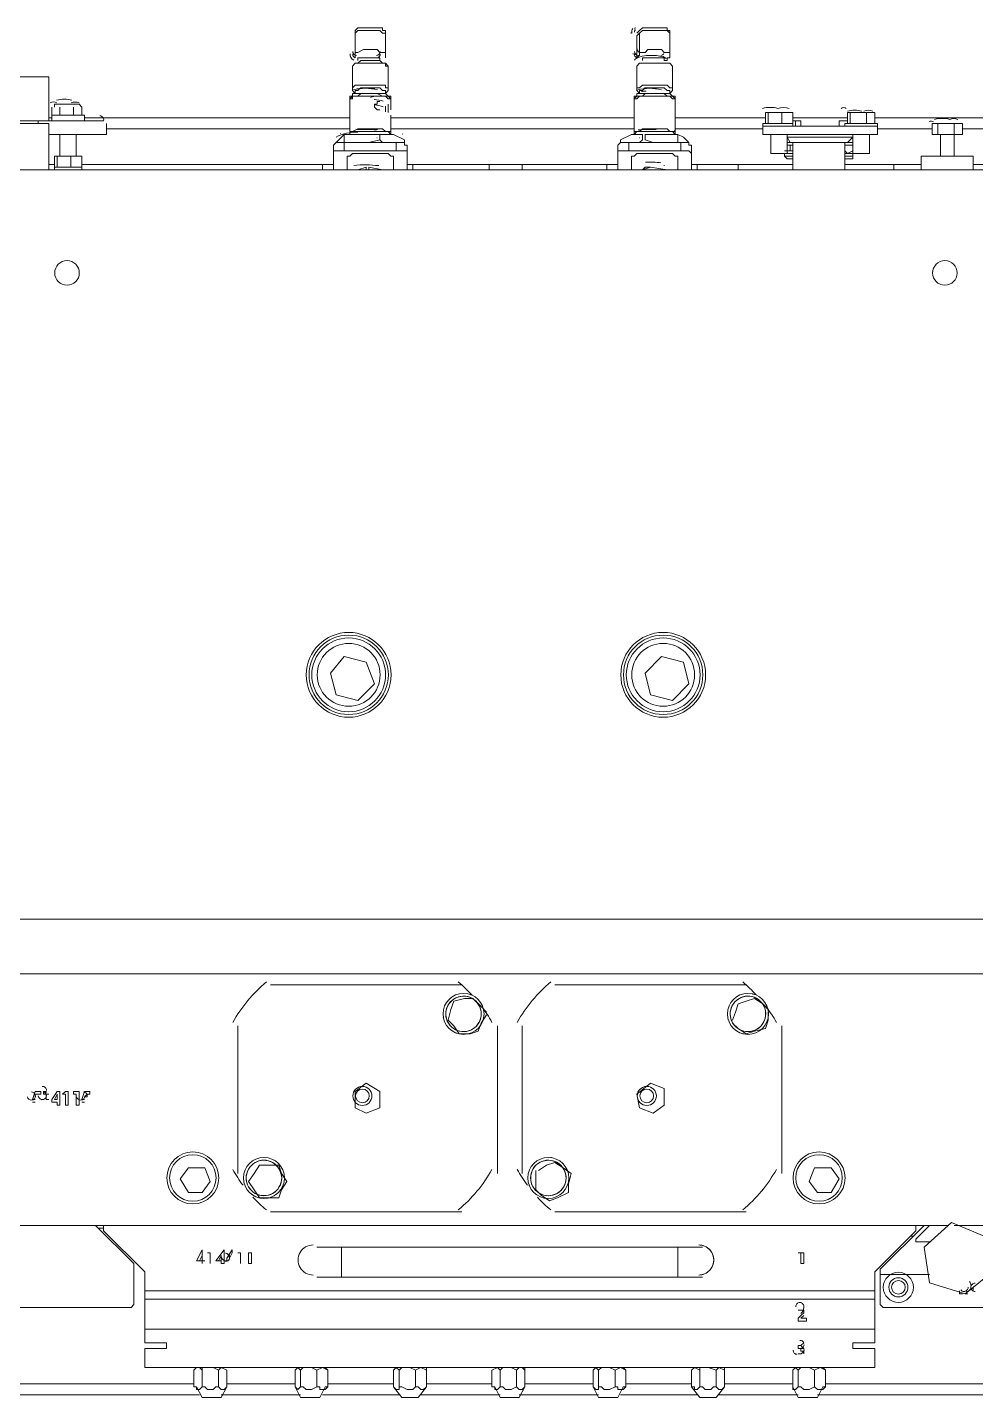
# Model space of a CAD drawing. Header units: millimetres. Extents: x 25096 to 30217, y 6541 to 10165.
# Drawn here: x 27660 to 27703.7, y 6997.9 to 7061 of the extents above; entities that cross this region are included whole.
import ezdxf

# ---------------------------------------------------------------- set-up
doc = ezdxf.new("R2010")
doc.units = ezdxf.units.MM
doc.layers.add('Equipment', color=123, linetype='Continuous')

# ---------------------------------------------------------------- blocks, each defined once
blk = doc.blocks.new('A$C970bf4b1')
at = {"layer": 'Equipment', "lineweight": 20}
for points in [[(-9815.59, 1650.13), (-9815.59, 1651.19), (-9815.59, 1659.66), (-9815.59, 1660.72), (-9816.65, 1660.72), (-9816.65, 1661.78), (-9817.71, 1661.78), (-9818.77, 1661.78), (-9819.83, 1661.78), (-9820.89, 1661.78), (-9823, 1661.78), (-9824.06, 1661.78), (-9825.12, 1661.78), (-9826.18, 1661.78), (-9827.24, 1660.72), (-9827.24, 1659.66), (-9827.24, 1651.19), (-9827.24, 1650.13, -0.32065), (-9828.19, 1651.54)], [(-9718.93, 1661.91, 0.137722), (-9718.93, 1660.85, 0.13735), (-9719.16, 1660.02)], [(-9718.22, 1657.54), (-9718.22, 1650.13, -0.397328), (-9719.16, 1651.71)], [(-9717.16, 1659.66), (-9718.22, 1658.6), (-9718.22, 1650.13), (-9717.16, 1651.19), (-9717.16, 1652.25, -0.366237), (-9718.1, 1653.65)], [(-9826.77, 1651.04, -0.378523), (-9828.19, 1652.6, 0.3792), (-9827.24, 1651.19), (-9827.24, 1652.25), (-9826.18, 1652.25), (-9824.06, 1653.31), (-9823, 1653.31), (-9821.95, 1653.31), (-9819.83, 1653.31), (-9818.77, 1653.31), (-9817.71, 1652.25), (-9816.65, 1652.25), (-9815.59, 1652.25), (-9815.59, 1651.19)], [(-9717.63, 1651.03, -0.400436), (-9719.16, 1652.59, 0.388606), (-9717.63, 1651.03)], [(-9706.89, 1649.92, 0.145617), (-9711.9, 1651.01, 0.143441), (-9718.57, 1649.85, 0.170159), (-9719.15, 1649.23)], [(-9708.94, 1651.04, 0.234223), (-9707.75, 1651.79, -0.205493), (-9708.94, 1651.04)], [(-9819.62, 1638.18, 0.028266), (-9822.55, 1638.33, 0.034938), (-9826.68, 1638.11)], [(-9659.28, 1630.56, 0.163953), (-9663.67, 1630.56, 0.128257), (-9669.57, 1630.56)], [(-9945.78, 1625.79), (-9924.62, 1625.79, 0.414215), (-9926.1, 1627.74)], [(-9593.96, 1626.3, 0.206747), (-9597.11, 1626.32, 0.123871), (-9603.05, 1626.32)], [(-9954.12, 1247.98, 0.368224), (-9952.55, 1246.68, 0.423116), (-9950.98, 1248.33)], [(-9951.08, 1246.86), (-9952.14, 1246.86), (-9951.08, 1250.04), (-9948.96, 1250.04), (-9948.96, 1248.98), (-9951.08, 1248.98), (-9951.08, 1247.92, 0.429259), (-9952.53, 1249.86)], [(-9947.88, 1249.8, -0.342602), (-9946.74, 1248.25, -0.426058), (-9948.96, 1246.86), (-9947.9, 1246.86, -0.426317), (-9949.92, 1248.31)], [(-9946.84, 1248.98), (-9947.9, 1248.98), (-9947.9, 1250.04), (-9946.84, 1250.04, -0.292491), (-9947.66, 1248.95)], [(-9935.07, 1247.98, 0.368224), (-9933.47, 1246.68, 0.423116), (-9931.92, 1248.33)], [(-9932.02, 1246.86), (-9933.08, 1246.86), (-9932.02, 1250.04), (-9929.91, 1250.04), (-9929.91, 1248.98), (-9930.97, 1248.98), (-9932.02, 1247.92), (-9930.97, 1247.92, 0.429259), (-9932.42, 1249.86)], [(-9879, 1185.84, 0.420831), (-9876.99, 1184.41), (-9876.99, 1185.47), (-9874.87, 1188.65), (-9874.87, 1187.59), (-9875.93, 1185.47, 0.412528), (-9877.5, 1187.4, -0.422837), (-9875.82, 1185.8, -0.423084), (-9877.45, 1184.23)], [(-9592.89, 1173.23, 0.257936), (-9591.63, 1172.59, 0.421704), (-9590.03, 1174.2)], [(-9590.61, 1172.59, 0.425094), (-9588.97, 1174.18, -0.425298), (-9587.32, 1175.76, 0.426621), (-9588.97, 1174.17, 0.428015), (-9587.29, 1172.59)], [(-9654.74, 1164.04, 0.185319), (-9653.55, 1166.41, 0.419758), (-9655.14, 1168.36, 0.432816), (-9656.71, 1166.65)], [(-9653.65, 1150.54), (-9654.71, 1150.54), (-9655.77, 1150.54), (-9655.77, 1151.6), (-9654.71, 1151.6), (-9653.65, 1152.66, 0.420287), (-9655.19, 1153.54)], [(-9654.68, 1151.36, -0.342602), (-9653.54, 1149.81, -0.426058), (-9655.77, 1148.43), (-9654.71, 1148.43)], [(-9653.65, 1148.43), (-9653.65, 1149.48), (-9654.71, 1149.48), (-9654.71, 1150.54, 0.292491), (-9653.54, 1151.95)]]:
    blk.add_lwpolyline(points, format="xyb", dxfattribs=at)
for points in [[(-9815.59, 1659.66), (-9816.65, 1659.66), (-9817.71, 1660.72), (-9818.77, 1660.72), (-9819.83, 1660.72), (-9821.95, 1660.72), (-9823, 1660.72), (-9824.06, 1660.72), (-9826.18, 1660.72), (-9827.24, 1659.66)], [(-9718.22, 1659.66), (-9717.16, 1660.72), (-9716.1, 1661.78), (-9715.04, 1661.78), (-9713.98, 1661.78), (-9712.92, 1661.78), (-9711.87, 1661.78), (-9710.81, 1661.78), (-9709.75, 1661.78), (-9707.63, 1661.78), (-9706.57, 1661.78), (-9706.57, 1660.72), (-9705.52, 1660.72), (-9705.52, 1659.66), (-9705.52, 1651.19), (-9705.52, 1650.13), (-9706.57, 1650.13), (-9706.57, 1649.07), (-9707.63, 1649.07), (-9707.63, 1650.13), (-9708.69, 1650.13), (-9709.75, 1650.13), (-9710.81, 1650.13), (-9711.87, 1650.13), (-9713.98, 1650.13), (-9715.04, 1650.13), (-9716.1, 1650.13), (-9716.1, 1649.07)], [(-9705.52, 1659.66), (-9706.57, 1660.72), (-9707.63, 1660.72), (-9708.69, 1660.72), (-9710.81, 1660.72), (-9711.87, 1660.72), (-9713.98, 1660.72), (-9715.04, 1660.72), (-9716.1, 1660.72), (-9717.16, 1659.66), (-9717.16, 1652.25), (-9716.1, 1652.25), (-9715.04, 1652.25), (-9713.98, 1653.31), (-9711.87, 1653.31), (-9710.81, 1653.31), (-9708.69, 1653.31), (-9707.63, 1652.25), (-9706.57, 1652.25), (-9705.52, 1652.25), (-9705.52, 1651.19)], [(-9827.24, 1651.19), (-9827.24, 1651.19)], [(-9817.71, 1649.07), (-9817.71, 1650.13), (-9818.77, 1650.13), (-9819.83, 1650.13), (-9821.95, 1650.13), (-9823, 1650.13), (-9824.06, 1650.13), (-9825.12, 1650.13), (-9826.18, 1650.13), (-9826.18, 1649.07)], [(-9815.59, 1651.19), (-9815.59, 1651.19)], [(-9715.04, 1650.13), (-9715.04, 1650.13)], [(-9814.54, 1638.49), (-9814.54, 1646.96), (-9815.59, 1648.02), (-9816.65, 1648.02), (-9817.71, 1649.07), (-9818.77, 1649.07), (-9819.83, 1649.07), (-9821.95, 1649.07), (-9823, 1649.07), (-9824.06, 1649.07), (-9825.12, 1649.07), (-9826.18, 1648.02), (-9827.24, 1648.02), (-9828.3, 1646.96), (-9828.3, 1638.49)], [(-9814.54, 1646.96), (-9815.59, 1646.96), (-9815.59, 1648.02), (-9816.65, 1648.02), (-9818.77, 1648.02), (-9819.83, 1648.02), (-9821.95, 1648.02), (-9823, 1648.02), (-9824.06, 1648.02), (-9826.18, 1648.02), (-9827.24, 1648.02), (-9828.3, 1646.96)], [(-9717.16, 1648.02), (-9718.22, 1646.96), (-9718.22, 1638.49)], [(-9704.46, 1646.96), (-9705.52, 1648.02), (-9706.57, 1648.02), (-9707.63, 1648.02), (-9708.69, 1648.02), (-9710.81, 1648.02), (-9711.87, 1648.02), (-9713.98, 1648.02), (-9715.04, 1648.02), (-9716.1, 1648.02), (-9717.16, 1648.02), (-9718.22, 1646.96)], [(-9716.1, 1649.07), (-9716.1, 1649.07)], [(-9716.1, 1649.07), (-9716.1, 1649.07)], [(-9704.46, 1638.49), (-9704.46, 1646.96), (-9705.52, 1648.02)], [(-9980.71, 1625.79), (-9993.42, 1625.79), (-9993.42, 1642.72), (-9945.78, 1642.72), (-9945.78, 1625.79), (-9958.49, 1625.79)], [(-9825.12, 1636.37), (-9826.18, 1636.37), (-9827.24, 1636.37), (-9828.3, 1636.37), (-9828.3, 1635.32), (-9829.35, 1635.32), (-9829.35, 1634.26), (-9829.35, 1633.2), (-9829.35, 1620.5), (-9830.41, 1620.5), (-9829.35, 1620.5), (-9829.35, 1621.56), (-9827.24, 1621.56), (-9826.18, 1621.56), (-9824.06, 1621.56), (-9823, 1621.56), (-9820.89, 1621.56), (-9818.77, 1621.56), (-9817.71, 1621.56), (-9815.59, 1621.56), (-9814.54, 1621.56), (-9813.48, 1620.5), (-9812.42, 1620.5), (-9813.48, 1620.5), (-9813.48, 1627.91)], [(-9813.48, 1630.02), (-9813.48, 1633.2), (-9813.48, 1634.26), (-9813.48, 1635.32), (-9814.54, 1635.32), (-9815.59, 1636.37), (-9816.65, 1636.37), (-9817.71, 1636.37), (-9818.77, 1636.37)], [(-9715.04, 1636.37), (-9713.98, 1636.37), (-9715.04, 1636.37), (-9716.1, 1636.37), (-9717.16, 1636.37), (-9718.22, 1636.37), (-9718.22, 1635.32), (-9719.28, 1635.32), (-9719.28, 1634.26), (-9719.28, 1633.2), (-9719.28, 1620.5), (-9720.33, 1620.5), (-9719.28, 1620.5), (-9718.22, 1621.56), (-9717.16, 1621.56), (-9715.04, 1621.56), (-9713.98, 1621.56), (-9711.87, 1621.56), (-9709.75, 1621.56), (-9708.69, 1621.56), (-9706.57, 1621.56), (-9705.52, 1621.56), (-9704.46, 1621.56), (-9703.4, 1620.5), (-9702.34, 1620.5), (-9702.34, 1617.32), (-9702.34, 1620.5), (-9708.69, 1620.5), (-9715.04, 1620.5), (-9715.04, 1618.38), (-9711.87, 1617.32)], [(-9711.87, 1636.37), (-9712.92, 1636.37)], [(-9712.92, 1636.37), (-9712.92, 1636.37)], [(-9698.11, 1617.32), (-9700.22, 1619.44), (-9702.34, 1620.5), (-9703.4, 1620.5), (-9703.4, 1633.2), (-9703.4, 1634.26), (-9703.4, 1635.32), (-9704.46, 1635.32), (-9705.52, 1636.37), (-9706.57, 1636.37), (-9707.63, 1636.37), (-9708.69, 1636.37)], [(-9944.73, 1627.91), (-9944.73, 1631.08)], [(-9933.08, 1627.91), (-9933.08, 1631.08), (-9934.14, 1632.14), (-9943.67, 1632.14), (-9943.67, 1631.08)], [(-9941.55, 1627.91), (-9941.55, 1631.08)], [(-9936.26, 1627.91), (-9936.26, 1631.08)], [(-9933.08, 1631.08), (-9933.08, 1631.08)], [(-9817.71, 1630.02), (-9818.77, 1630.02), (-9819.83, 1631.08), (-9819.83, 1632.14), (-9818.77, 1632.14), (-9818.77, 1633.2), (-9817.71, 1633.2)], [(-9817.71, 1633.2), (-9817.71, 1633.2)], [(-9814.54, 1632.14), (-9814.54, 1632.14)], [(-9813.48, 1631.08), (-9813.48, 1631.08)], [(-9668.47, 1628.96), (-9668.47, 1628.96)], [(-9658.94, 1628.96), (-9668.47, 1628.96), (-9667.41, 1628.96), (-9667.41, 1624.73)], [(-9668.47, 1624.73), (-9668.47, 1628.96)], [(-9662.12, 1624.73), (-9662.12, 1628.96)], [(-9657.88, 1624.73), (-9657.88, 1628.96), (-9658.94, 1628.96), (-9657.88, 1628.96)], [(-9636.72, 1628.96), (-9636.72, 1628.96)], [(-9626.13, 1624.73), (-9626.13, 1628.96), (-9636.72, 1628.96), (-9636.72, 1624.73)], [(-9635.66, 1624.73), (-9635.66, 1628.96)], [(-9629.31, 1624.73), (-9629.31, 1628.96)], [(-9626.13, 1628.96), (-9626.13, 1628.96)], [(-9626.13, 1628.96), (-9626.13, 1628.96)], [(-9945.78, 1606.74), (-9945.78, 1624.73), (-9958.49, 1624.73)], [(-9950.02, 1624.73), (-9950.02, 1625.79)], [(-9945.78, 1626.85), (-9944.73, 1626.85)], [(-9945.78, 1620.5), (-9939.43, 1620.5), (-9938.38, 1620.5), (-9923.56, 1620.5), (-9923.56, 1624.73)], [(-9932.02, 1625.79), (-9932.02, 1627.91), (-9944.73, 1627.91), (-9944.73, 1625.79)], [(-9932.02, 1626.85), (-9829.35, 1626.85)], [(-9813.48, 1626.85), (-9719.28, 1626.85)], [(-9703.4, 1626.85), (-9668.47, 1626.85)], [(-9657.88, 1623.67), (-9657.88, 1624.73), (-9669.53, 1624.73), (-9669.53, 1623.67)], [(-9657.88, 1626.85), (-9636.72, 1626.85)], [(-9656.83, 1623.67), (-9656.83, 1625.79), (-9657.88, 1625.79), (-9655.77, 1625.79), (-9656.83, 1625.79)], [(-9654.71, 1625.79), (-9655.77, 1625.79), (-9654.71, 1625.79), (-9654.71, 1623.67)], [(-9654.71, 1625.79), (-9654.71, 1625.79)], [(-9636.72, 1625.79), (-9637.77, 1625.79), (-9638.83, 1625.79), (-9639.89, 1625.79), (-9639.89, 1623.67)], [(-9639.89, 1625.79), (-9638.83, 1625.79)], [(-9625.07, 1623.67), (-9625.07, 1624.73), (-9637.77, 1624.73), (-9637.77, 1623.67)], [(-9626.13, 1626.85), (-9198.51, 1626.85)], [(-9595.44, 1612.03), (-9595.44, 1620.5), (-9592.26, 1620.5), (-9592.26, 1624.73), (-9593.32, 1624.73), (-9594.38, 1624.73), (-9602.85, 1624.73), (-9603.9, 1624.73), (-9603.9, 1620.5), (-9601.79, 1620.5)], [(-9601.79, 1624.73), (-9601.79, 1620.5), (-9595.44, 1620.5), (-9595.44, 1624.73)], [(-9592.26, 1622.61), (-9212.27, 1622.61), (-9212.27, 1625.79), (-9195.34, 1625.79)], [(-9592.26, 1624.73), (-9592.26, 1624.73)], [(-10343.76, 1622.61), (-10343.76, 1136.78), (-10332.12, 1136.78), (-10327.89, 1136.78), (-9889.69, 1136.78)], [(-9941.55, 1620.5), (-9941.55, 1612.03)], [(-9937.32, 1612.03), (-9939.43, 1612.03), (-9940.49, 1612.03), (-9935.2, 1612.03), (-9935.2, 1620.5)], [(-9923.56, 1622.61), (-9829.35, 1622.61)], [(-9831.47, 1617.32), (-9831.47, 1620.5), (-9833.59, 1618.38), (-9834.65, 1617.32)], [(-9831.47, 1614.15), (-9831.47, 1617.32), (-9831.47, 1620.5), (-9824.06, 1620.5), (-9817.71, 1620.5), (-9817.71, 1618.38), (-9821.95, 1617.32)], [(-9813.48, 1620.5), (-9813.48, 1621.56), (-9814.54, 1621.56), (-9815.59, 1621.56), (-9816.65, 1622.61), (-9818.77, 1622.61), (-9819.83, 1622.61), (-9821.95, 1622.61), (-9823, 1622.61), (-9825.12, 1622.61), (-9826.18, 1622.61), (-9828.3, 1621.56), (-9829.35, 1621.56), (-9829.35, 1620.5)], [(-9826.18, 1620.5), (-9826.18, 1620.5)], [(-9808.19, 1618.38), (-9808.19, 1617.32), (-9808.19, 1618.38), (-9812.42, 1620.5), (-9817.71, 1620.5), (-9817.71, 1618.38), (-9816.65, 1617.32)], [(-9816.65, 1620.5), (-9816.65, 1620.5)], [(-9813.48, 1622.61), (-9719.28, 1622.61)], [(-9724.57, 1618.38), (-9724.57, 1617.32), (-9724.57, 1618.38), (-9720.33, 1620.5), (-9716.1, 1620.5), (-9716.1, 1618.38), (-9717.16, 1617.32)], [(-9703.4, 1620.5), (-9703.4, 1621.56), (-9704.46, 1621.56), (-9705.52, 1621.56), (-9706.57, 1622.61), (-9707.63, 1622.61), (-9709.75, 1622.61), (-9711.87, 1622.61), (-9712.92, 1622.61), (-9715.04, 1622.61), (-9716.1, 1622.61), (-9717.16, 1621.56), (-9718.22, 1621.56), (-9719.28, 1621.56), (-9719.28, 1620.5)], [(-9716.1, 1620.5), (-9716.1, 1620.5)], [(-9706.57, 1620.5), (-9707.63, 1620.5), (-9708.69, 1620.5)], [(-9703.4, 1622.61), (-9669.53, 1622.61)], [(-9666.35, 1620.5), (-9666.35, 1613.09)], [(-9658.94, 1617.32), (-9660, 1619.44), (-9660, 1620.5), (-9660, 1613.09), (-9661.06, 1613.09), (-9661.06, 1612.03), (-9660, 1610.97), (-9657.88, 1610.97)], [(-9660, 1619.44), (-9634.6, 1619.44), (-9634.6, 1620.5), (-9634.6, 1613.09), (-9636.72, 1613.09), (-9637.77, 1613.09), (-9633.54, 1613.09)], [(-9660, 1619.44), (-9660, 1619.44)], [(-9645.18, 1136.78), (-9206.98, 1136.78), (-9202.75, 1136.78), (-9194.28, 1136.78), (-9194.28, 1622.61)], [(-9637.77, 1610.97), (-9634.6, 1610.97), (-9634.6, 1612.03), (-9634.6, 1613.09), (-9633.54, 1613.09), (-9629.31, 1613.09), (-9628.25, 1613.09), (-9628.25, 1620.5)], [(-9636.72, 1617.32), (-9634.6, 1619.44)], [(-9634.6, 1619.44), (-9634.6, 1619.44)], [(-9625.07, 1622.61), (-9603.9, 1622.61)], [(-9600.73, 1620.5), (-9600.73, 1612.03)], [(-9807.13, 1613.09), (-9807.13, 1616.26), (-9808.19, 1616.26), (-9808.19, 1617.32), (-9809.24, 1617.32), (-9810.3, 1617.32), (-9811.36, 1617.32), (-9831.47, 1617.32), (-9832.53, 1617.32), (-9833.59, 1617.32), (-9834.65, 1617.32), (-9835.71, 1616.26), (-9835.71, 1613.09), (-9835.71, 1614.15), (-9834.65, 1614.15), (-9833.59, 1614.15), (-9832.53, 1614.15), (-9831.47, 1614.15), (-9811.36, 1614.15), (-9810.3, 1614.15), (-9809.24, 1614.15), (-9808.19, 1614.15), (-9807.13, 1614.15), (-9807.13, 1613.09), (-9807.13, 1606.74), (-9812.42, 1606.74), (-9812.42, 1612.03)], [(-9830.41, 1612.03), (-9830.41, 1606.74), (-9835.71, 1606.74), (-9835.71, 1613.09)], [(-9830.41, 1610.97), (-9830.41, 1612.03), (-9829.35, 1612.03), (-9828.3, 1613.09), (-9826.18, 1613.09), (-9825.12, 1613.09), (-9823, 1613.09), (-9821.95, 1613.09), (-9819.83, 1613.09), (-9817.71, 1613.09), (-9816.65, 1613.09), (-9814.54, 1613.09), (-9813.48, 1612.03), (-9812.42, 1612.03), (-9812.42, 1610.97)], [(-9811.36, 1614.15), (-9811.36, 1617.32)], [(-9725.63, 1613.09), (-9725.63, 1616.26), (-9724.57, 1617.32), (-9723.51, 1617.32), (-9722.45, 1617.32), (-9721.39, 1617.32), (-9701.28, 1617.32), (-9700.22, 1617.32), (-9699.16, 1617.32), (-9698.11, 1617.32), (-9698.11, 1616.26), (-9697.05, 1616.26), (-9697.05, 1613.09)], [(-9720.33, 1612.03), (-9720.33, 1606.74), (-9725.63, 1606.74), (-9725.63, 1613.09), (-9725.63, 1614.15), (-9724.57, 1614.15), (-9723.51, 1614.15), (-9722.45, 1614.15), (-9721.39, 1614.15), (-9701.28, 1614.15), (-9700.22, 1614.15), (-9699.16, 1614.15), (-9698.11, 1614.15), (-9697.05, 1613.09), (-9697.05, 1606.74), (-9702.34, 1606.74), (-9702.34, 1612.03)], [(-9721.39, 1617.32), (-9721.39, 1614.15)], [(-9720.33, 1610.97), (-9720.33, 1612.03), (-9719.28, 1612.03), (-9718.22, 1613.09), (-9717.16, 1613.09), (-9715.04, 1613.09), (-9712.92, 1613.09), (-9711.87, 1613.09), (-9709.75, 1613.09), (-9707.63, 1613.09), (-9706.57, 1613.09), (-9704.46, 1613.09), (-9703.4, 1612.03), (-9702.34, 1612.03), (-9702.34, 1610.97)], [(-9701.28, 1614.15), (-9701.28, 1617.32)], [(-9658.94, 1614.15), (-9660, 1614.15), (-9661.06, 1614.15)], [(-9661.06, 1613.09), (-9661.06, 1613.09)], [(-9661.06, 1613.09), (-9657.88, 1613.09)], [(-9634.6, 1617.32), (-9636.72, 1617.32), (-9658.94, 1617.32), (-9660, 1617.32)], [(-9658.94, 1616.26), (-9660, 1616.26), (-9657.88, 1616.26), (-9658.94, 1616.26), (-9658.94, 1614.15), (-9657.88, 1614.15)], [(-9657.88, 1617.32), (-9657.88, 1606.74)], [(-9637.77, 1606.74), (-9637.77, 1617.32)], [(-9634.6, 1616.26), (-9636.72, 1616.26), (-9637.77, 1616.26), (-9634.6, 1616.26), (-9634.6, 1614.15), (-9636.72, 1613.09), (-9637.77, 1614.15)], [(-9628.25, 1613.09), (-9634.6, 1613.09), (-9637.77, 1613.09)], [(-9634.6, 1616.26), (-9634.6, 1616.26)], [(-9634.6, 1614.15), (-9634.6, 1614.15)], [(-9633.54, 1613.09), (-9633.54, 1613.09)], [(-9945.78, 1608.85), (-9943.67, 1608.85)], [(-9937.32, 1607.8), (-9939.43, 1607.8), (-9940.49, 1607.8), (-9942.61, 1607.8), (-9942.61, 1612.03), (-9943.67, 1612.03), (-9940.49, 1612.03), (-9942.61, 1612.03)], [(-9943.67, 1612.03), (-9943.67, 1607.8), (-9943.67, 1612.03)], [(-9933.08, 1606.74), (-9933.08, 1607.8), (-9935.2, 1607.8), (-9940.49, 1607.8), (-9943.67, 1607.8), (-9943.67, 1606.74)], [(-9943.67, 1607.8), (-9943.67, 1607.8)], [(-9942.61, 1607.8), (-9943.67, 1607.8), (-9933.08, 1607.8), (-9934.14, 1607.8)], [(-9935.2, 1612.03), (-9933.08, 1612.03), (-9934.14, 1612.03)], [(-9933.08, 1612.03), (-9933.08, 1612.03)], [(-9933.08, 1607.8), (-9933.08, 1612.03)], [(-9839.94, 1606.74), (-9839.94, 1608.85), (-9933.08, 1608.85)], [(-9933.08, 1607.8), (-9933.08, 1607.8)], [(-9933.08, 1607.8), (-9933.08, 1607.8)], [(-9835.71, 1608.85), (-9839.94, 1608.85)], [(-9823, 1606.74), (-9823, 1607.8), (-9826.18, 1606.74)], [(-9816.65, 1606.74), (-9821.95, 1607.8), (-9821.95, 1606.74)], [(-9805.01, 1608.85), (-9807.13, 1608.85)], [(-9805.01, 1606.74), (-9805.01, 1608.85), (-9775.37, 1608.85), (-9775.37, 1606.74)], [(-9762.67, 1608.85), (-9775.37, 1608.85)], [(-9762.67, 1606.74), (-9762.67, 1608.85), (-9729.86, 1608.85), (-9729.86, 1606.74)], [(-9725.63, 1608.85), (-9729.86, 1608.85)], [(-9712.92, 1607.8), (-9715.04, 1607.8), (-9716.1, 1606.74), (-9712.92, 1607.8), (-9706.57, 1606.74), (-9707.63, 1606.74)], [(-9694.93, 1608.85), (-9697.05, 1608.85)], [(-9694.93, 1606.74), (-9694.93, 1608.85), (-9679.05, 1608.85), (-9679.05, 1606.74)], [(-9657.88, 1608.85), (-9679.05, 1608.85)], [(-9657.88, 1612.03), (-9661.06, 1612.03)], [(-9634.6, 1612.03), (-9637.77, 1612.03)], [(-9618.72, 1608.85), (-9637.77, 1608.85)], [(-9618.72, 1606.74), (-9618.72, 1608.85), (-9608.14, 1608.85)], [(-9588.03, 1606.74), (-9588.03, 1612.03), (-9608.14, 1612.03), (-9608.14, 1606.74)], [(-9588.03, 1608.85), (-9322.35, 1608.85), (-9322.35, 1606.74), (-9324.47, 1606.74)], [(-9835.71, 1606.74), (-9835.71, 1606.74)], [(-9826.18, 1606.74), (-9826.18, 1606.74)], [(-9807.13, 1606.74), (-9807.13, 1606.74)], [(-9725.63, 1606.74), (-9725.63, 1606.74)], [(-9716.1, 1606.74), (-9716.1, 1606.74)], [(-9697.05, 1606.74), (-9697.05, 1606.74)], [(-10027.29, 1295.55), (-9507.58, 1295.55)], [(-9860.05, 1291.32), (-9785.96, 1291.32)], [(-9749.97, 1291.32), (-9675.88, 1291.32)], [(-9776.43, 1280.73), (-9778.55, 1282.85), (-9781.72, 1286.02), (-9784.9, 1286.02), (-9789.13, 1284.97), (-9790.19, 1281.79), (-9791.25, 1277.56), (-9789.13, 1275.44), (-9787.02, 1272.26), (-9782.78, 1272.26), (-9779.61, 1273.32), (-9778.55, 1276.5), (-9776.43, 1279.67)], [(-9667.41, 1281.79), (-9669.53, 1283.91), (-9672.7, 1286.02), (-9675.88, 1284.97), (-9679.05, 1283.91), (-9680.11, 1280.73), (-9681.17, 1277.56)], [(-9681.17, 1276.5), (-9679.05, 1274.38), (-9675.88, 1272.26), (-9672.7, 1273.32), (-9668.47, 1274.38), (-9667.41, 1277.56), (-9667.41, 1280.73)], [(-9872.75, 1218.28), (-9872.75, 1275.44)], [(-9772.2, 1275.44), (-9772.2, 1218.28)], [(-9762.67, 1218.28), (-9762.67, 1275.44)], [(-9662.12, 1275.44), (-9662.12, 1218.28)], [(-9951.08, 1247.92), (-9951.08, 1247.92)], [(-9951.08, 1246.86), (-9951.08, 1246.86)], [(-9945.78, 1246.86), (-9946.84, 1246.86), (-9946.84, 1247.92), (-9946.84, 1248.98), (-9945.78, 1248.98)], [(-9946.84, 1248.98), (-9946.84, 1248.98)], [(-9946.84, 1246.86), (-9946.84, 1246.86)], [(-9946.84, 1246.86), (-9946.84, 1246.86)], [(-9932.02, 1246.86), (-9932.02, 1246.86)], [(-9930.97, 1246.86), (-9930.97, 1246.86)], [(-9930.97, 1246.86), (-9930.97, 1246.86)], [(-9823, 1246.86), (-9823, 1246.86)], [(-9712.92, 1246.86), (-9712.92, 1246.86)], [(-9712.92, 1246.86), (-9712.92, 1246.86)], [(-9952.14, 1245.8), (-9951.08, 1245.8)], [(-9933.08, 1245.8), (-9932.02, 1245.8)], [(-9757.38, 1219.34), (-9757.38, 1216.17), (-9757.38, 1211.93), (-9755.26, 1209.82), (-9752.09, 1207.7), (-9748.91, 1208.76), (-9744.68, 1210.87), (-9744.68, 1214.05), (-9743.62, 1218.28), (-9746.8, 1220.4), (-9749.97, 1222.52), (-9753.15, 1221.46), (-9756.32, 1219.34)], [(-10102.44, 1168.54), (-10029.4, 1168.54), (-10029.4, 1169.59), (-10027.29, 1169.59), (-10027.29, 1198.17), (-10024.11, 1198.17), (-10024.11, 1201.35), (-10016.7, 1201.35), (-10016.7, 1198.17), (-9597.55, 1198.17), (-9604.96, 1198.17), (-9610.25, 1192.88), (-9610.25, 1191.82), (-9604.96, 1191.82)], [(-9785.96, 1203.46), (-9860.05, 1203.46)], [(-9675.88, 1203.46), (-9749.97, 1203.46)], [(-9507.58, 1198.17), (-9510.76, 1198.17), (-9510.76, 1201.35), (-9518.17, 1201.35), (-9518.17, 1198.17), (-9594.38, 1198.17)], [(-9924.62, 1197.11), (-9926.73, 1197.11)], [(-9924.62, 1198.17), (-9924.62, 1196.06), (-9908.74, 1180.18), (-9908.74, 1172.77)], [(-9626.13, 1172.77), (-9626.13, 1180.18), (-9610.25, 1196.06), (-9610.25, 1198.17)], [(-9604.96, 1179.12), (-9624.01, 1179.12), (-9624.01, 1167.48), (-9622.96, 1166.42), (-9561.57, 1166.42), (-9560.51, 1167.48), (-9560.51, 1198.17), (-9595.44, 1198.17)], [(-9607.08, 1198.17), (-9624.01, 1181.24), (-9624.01, 1179.12)], [(-9612.37, 1193.94), (-9611.31, 1193.94)], [(-9692.81, 1189.7), (-9702.34, 1189.7), (-9832.53, 1189.7), (-9842.06, 1189.7)], [(-9832.53, 1189.7), (-9832.53, 1178.06)], [(-9702.34, 1189.7), (-9702.34, 1178.06)], [(-9886.51, 1183.35), (-9886.51, 1184.41), (-9886.51, 1183.35)], [(-9886.51, 1183.35), (-9886.51, 1183.35)], [(-9883.34, 1183.35), (-9883.34, 1187.59), (-9883.34, 1183.35)], [(-9878.04, 1184.41), (-9878.04, 1184.41)], [(-9878.04, 1184.41), (-9878.04, 1184.41)], [(-9875.93, 1185.47), (-9875.93, 1185.47)], [(-9875.93, 1184.41), (-9875.93, 1184.41)], [(-9875.93, 1184.41), (-9875.93, 1184.41)], [(-9655.77, 1187.59), (-9654.71, 1187.59), (-9655.77, 1187.59)], [(-9842.06, 1178.06), (-9832.53, 1178.06), (-9702.34, 1178.06), (-9692.81, 1178.06)], [(-9626.13, 1169.59), (-9626.13, 1172.77), (-9908.74, 1172.77), (-9908.74, 1169.59)], [(-9588.03, 1172.77), (-9588.03, 1173.83)], [(-9626.13, 1157.95), (-9626.13, 1169.59), (-9908.74, 1169.59), (-9908.74, 1157.95)], [(-9590.14, 1171.71), (-9591.2, 1171.71)], [(-9653.65, 1163.24), (-9654.71, 1162.19), (-9652.59, 1162.19), (-9652.59, 1161.13), (-9655.77, 1161.13), (-9655.77, 1162.19), (-9654.71, 1163.24), (-9653.65, 1164.3), (-9653.65, 1165.36), (-9654.71, 1165.36), (-9655.77, 1165.36)], [(-9653.65, 1150.54), (-9653.65, 1150.54)], [(-9653.65, 1150.54), (-9653.65, 1150.54)], [(-9653.65, 1148.43), (-9653.65, 1148.43)], [(-9653.65, 1148.43), (-9653.65, 1148.43)], [(-9888.63, 1135.72), (-9886.51, 1131.49), (-9879.1, 1131.49), (-9876.99, 1135.72), (-9878.04, 1134.67), (-9879.1, 1134.67), (-9880.16, 1135.72), (-9881.22, 1135.72), (-9882.28, 1134.67), (-9883.34, 1134.67), (-9884.39, 1134.67), (-9885.45, 1135.72), (-9886.51, 1135.72), (-9887.57, 1134.67), (-9888.63, 1134.67), (-9888.63, 1135.72), (-9889.69, 1135.72), (-9889.69, 1142.07), (-9888.63, 1143.13), (-9887.57, 1143.13), (-9886.51, 1142.07), (-9886.51, 1143.13), (-9883.34, 1143.13), (-9882.28, 1143.13), (-9880.16, 1142.07), (-9879.1, 1143.13)], [(-9889.69, 1135.72), (-9888.63, 1135.72), (-9888.63, 1134.67), (-9887.57, 1134.67), (-9886.51, 1135.72), (-9885.45, 1135.72), (-9884.39, 1134.67), (-9883.34, 1134.67), (-9882.28, 1134.67), (-9881.22, 1135.72), (-9880.16, 1135.72), (-9879.1, 1134.67), (-9878.04, 1134.67), (-9876.99, 1135.72), (-9876.99, 1142.07), (-9879.1, 1143.13), (-9880.16, 1142.07), (-9880.16, 1135.72)], [(-9887.57, 1143.13), (-9888.63, 1143.13), (-9889.69, 1142.07)], [(-9888.63, 1143.13), (-9888.63, 1143.13)], [(-9880.16, 1142.07), (-9882.28, 1143.13), (-9883.34, 1143.13), (-9886.51, 1143.13), (-9886.51, 1142.07), (-9886.51, 1135.72)], [(-9876.99, 1143.13), (-9878.04, 1143.13)], [(-9850.52, 1143.13), (-9850.52, 1143.13)], [(-9848.41, 1142.07), (-9849.47, 1143.13), (-9850.52, 1142.07), (-9850.52, 1135.72)], [(-9842.06, 1142.07), (-9844.17, 1143.13), (-9845.23, 1143.13), (-9847.35, 1143.13), (-9848.41, 1142.07), (-9848.41, 1135.72)], [(-9837.82, 1135.72), (-9837.82, 1142.07), (-9839.94, 1143.13), (-9842.06, 1142.07), (-9842.06, 1135.72)], [(-9838.88, 1143.13), (-9838.88, 1143.13)], [(-9838.88, 1143.13), (-9837.82, 1142.07)], [(-9811.36, 1143.13), (-9812.42, 1143.13)], [(-9810.3, 1142.07), (-9811.36, 1143.13), (-9812.42, 1142.07), (-9812.42, 1135.72)], [(-9803.95, 1142.07), (-9806.07, 1143.13), (-9807.13, 1143.13), (-9809.24, 1143.13), (-9810.3, 1142.07), (-9810.3, 1135.72)], [(-9799.72, 1135.72), (-9799.72, 1142.07), (-9801.83, 1143.13), (-9803.95, 1142.07), (-9803.95, 1135.72)], [(-9799.72, 1142.07), (-9799.72, 1143.13), (-9800.78, 1143.13)], [(-9773.26, 1135.72), (-9771.14, 1131.49), (-9763.73, 1131.49), (-9761.61, 1135.72), (-9762.67, 1134.67), (-9763.73, 1134.67), (-9764.79, 1135.72), (-9766.91, 1134.67), (-9767.96, 1134.67), (-9769.02, 1134.67), (-9770.08, 1135.72), (-9771.14, 1135.72), (-9772.2, 1134.67), (-9773.26, 1134.67), (-9773.26, 1135.72), (-9774.31, 1135.72), (-9774.31, 1142.07), (-9772.2, 1143.13), (-9771.14, 1142.07)], [(-9773.26, 1143.13), (-9773.26, 1143.13)], [(-9764.79, 1142.07), (-9766.91, 1143.13), (-9767.96, 1143.13), (-9770.08, 1143.13), (-9771.14, 1142.07), (-9771.14, 1135.72)], [(-9761.61, 1135.72), (-9761.61, 1142.07), (-9762.67, 1143.13), (-9763.73, 1143.13), (-9764.79, 1142.07), (-9764.79, 1135.72)], [(-9761.61, 1143.13), (-9761.61, 1143.13)], [(-9761.61, 1143.13), (-9761.61, 1142.07)], [(-9734.09, 1143.13), (-9735.15, 1143.13)], [(-9733.04, 1142.07), (-9734.09, 1143.13), (-9735.15, 1142.07), (-9735.15, 1135.72)], [(-9726.68, 1142.07), (-9728.8, 1143.13), (-9729.86, 1143.13), (-9731.98, 1143.13), (-9733.04, 1142.07), (-9733.04, 1135.72)], [(-9722.45, 1135.72), (-9722.45, 1142.07), (-9724.57, 1143.13), (-9726.68, 1142.07), (-9726.68, 1135.72)], [(-9723.51, 1143.13), (-9723.51, 1143.13)], [(-9723.51, 1143.13), (-9722.45, 1142.07)], [(-9695.99, 1143.13), (-9697.05, 1143.13)], [(-9693.87, 1142.07), (-9695.99, 1143.13), (-9697.05, 1142.07), (-9697.05, 1135.72)], [(-9687.52, 1142.07), (-9690.7, 1143.13), (-9693.87, 1143.13), (-9693.87, 1142.07), (-9693.87, 1135.72)], [(-9684.35, 1135.72), (-9684.35, 1142.07), (-9686.46, 1143.13), (-9687.52, 1142.07), (-9687.52, 1135.72)], [(-9684.35, 1142.07), (-9684.35, 1143.13), (-9685.4, 1143.13)], [(-9657.88, 1143.13), (-9657.88, 1143.13)], [(-9655.77, 1142.07), (-9656.83, 1143.13), (-9657.88, 1142.07), (-9657.88, 1135.72)], [(-9649.42, 1142.07), (-9651.53, 1143.13), (-9652.59, 1143.13), (-9654.71, 1143.13), (-9655.77, 1142.07), (-9655.77, 1135.72)], [(-9645.18, 1135.72), (-9645.18, 1142.07), (-9647.3, 1143.13), (-9649.42, 1142.07), (-9649.42, 1135.72)], [(-9646.24, 1143.13), (-9646.24, 1143.13)], [(-9646.24, 1143.13), (-9645.18, 1142.07)], [(-9887.57, 1132.55), (-10327.89, 1132.55), (-10327.89, 1136.78)], [(-9876.99, 1136.78), (-9850.52, 1136.78)], [(-9837.82, 1136.78), (-9812.42, 1136.78)], [(-9799.72, 1136.78), (-9774.31, 1136.78)], [(-9761.61, 1136.78), (-9735.15, 1136.78)], [(-9722.45, 1136.78), (-9697.05, 1136.78)], [(-9684.35, 1136.78), (-9657.88, 1136.78)], [(-9206.98, 1136.78), (-9206.98, 1132.55), (-9648.36, 1132.55)], [(-9848.41, 1132.55), (-9879.1, 1132.55)], [(-9810.3, 1132.55), (-9839.94, 1132.55)], [(-9771.14, 1132.55), (-9801.83, 1132.55)], [(-9733.04, 1132.55), (-9763.73, 1132.55)], [(-9694.93, 1132.55), (-9724.57, 1132.55)], [(-9655.77, 1132.55), (-9686.46, 1132.55)]]:
    blk.add_lwpolyline(points, dxfattribs=at)
for points in [[(-9819.02, 1651.04, 0.3792), (-9817.6, 1652.6, -0.378523)], [(-9818.51, 1650.13, 0.304897), (-9817.6, 1651.65, -0.322425)], [(-9816.37, 1633.33, 0.054294), (-9819.86, 1634.03, -0.054294)], [(-9779.98, 1284.37, 0.267957), (-9786.41, 1286.82, 0.267931), (-9791.75, 1282.48, 0.267959), (-9790.66, 1275.69, 0.267957), (-9784.23, 1273.24, 0.267931), (-9778.89, 1277.58, 0.267959)], [(-9783.03, 1286.52, 0.254464), (-9789.79, 1285.25, 0.254439), (-9792.08, 1278.77, 0.254464), (-9787.61, 1273.54, 0.254464), (-9781.11, 1274.58, 0.254439), (-9778.5, 1280.95, 0.254464)], [(-9673.29, 1273.43, 0.267933), (-9668.55, 1278.41, 0.267959), (-9670.49, 1285.01, 0.267959), (-9677.18, 1286.63, 0.267933), (-9681.92, 1281.64, 0.267959), (-9679.98, 1275.04, 0.267959)], [(-9673.79, 1286.75, 0.254438), (-9680.34, 1284.64, 0.254464), (-9681.88, 1278.25, 0.254464), (-9677.02, 1273.38, 0.254438), (-9670.37, 1275.16, 0.254464), (-9668.59, 1281.81, 0.254464)], [(-9862.59, 1223.4, 0.267958), (-9868.55, 1219.96, 0.267931), (-9868.55, 1213.08, 0.267958), (-9862.59, 1209.64, 0.267958), (-9856.63, 1213.08, 0.267931), (-9856.63, 1219.96, 0.267958)], [(-9859.3, 1222.56, 0.254466), (-9866.18, 1222.39, 0.254465), (-9869.47, 1216.34, 0.254465), (-9866.18, 1210.65, 0.254466), (-9859.3, 1210.47, 0.254465), (-9855.71, 1216.34, 0.254465)], [(-9749.95, 1210.13, 0.267958), (-9745.7, 1215.53, 0.267931), (-9748.25, 1221.92, 0.267958), (-9755.06, 1222.9, 0.267958), (-9759.32, 1217.5, 0.267931), (-9756.76, 1211.11, 0.267958)], [(-9758.83, 1213.8, 0.254439), (-9753.32, 1209.68, 0.254464), (-9746.99, 1212.4, 0.254465), (-9746.06, 1218.91, 0.254439), (-9751.35, 1223.3, 0.254464), (-9757.8, 1220.91, 0.254465)], [(-9694.29, 1178.94, 0.414214), (-9688.47, 1184.76, 0.414214), (-9694.29, 1190.58, -1.000001)]]:
    blk.add_lwpolyline(points, format="xyb", close=True, dxfattribs=at)
for points in [[(-9815.59, 1637.43), (-9815.59, 1636.37), (-9814.54, 1637.43), (-9814.54, 1638.49), (-9815.59, 1638.49), (-9815.59, 1639.55), (-9816.65, 1639.55), (-9818.77, 1639.55), (-9819.83, 1639.55), (-9821.95, 1639.55), (-9823, 1639.55), (-9824.06, 1639.55), (-9826.18, 1639.55), (-9827.24, 1639.55), (-9828.3, 1638.49), (-9828.3, 1637.43), (-9827.24, 1636.37), (-9827.24, 1637.43), (-9826.18, 1637.43), (-9825.12, 1638.49), (-9824.06, 1638.49), (-9823, 1638.49), (-9821.95, 1638.49), (-9819.83, 1638.49), (-9818.77, 1638.49), (-9817.71, 1638.49), (-9816.65, 1637.43)], [(-9705.52, 1637.43), (-9705.52, 1636.37), (-9704.46, 1637.43), (-9704.46, 1638.49), (-9705.52, 1638.49), (-9706.57, 1639.55), (-9707.63, 1639.55), (-9708.69, 1639.55), (-9710.81, 1639.55), (-9711.87, 1639.55), (-9713.98, 1639.55), (-9715.04, 1639.55), (-9716.1, 1639.55), (-9717.16, 1638.49), (-9718.22, 1638.49), (-9718.22, 1637.43), (-9717.16, 1636.37), (-9717.16, 1637.43), (-9716.1, 1637.43), (-9715.04, 1638.49), (-9713.98, 1638.49), (-9711.87, 1638.49), (-9710.81, 1638.49), (-9708.69, 1638.49), (-9707.63, 1638.49), (-9706.57, 1637.43)], [(-9829.35, 1634.26), (-9828.3, 1635.32), (-9826.18, 1635.32), (-9825.12, 1636.37), (-9823, 1636.37), (-9821.95, 1636.37), (-9819.83, 1636.37), (-9818.77, 1636.37), (-9816.65, 1635.32), (-9815.59, 1635.32), (-9814.54, 1635.32), (-9813.48, 1634.26), (-9814.54, 1634.26), (-9815.59, 1635.32), (-9816.65, 1635.32), (-9818.77, 1635.32), (-9819.83, 1635.32), (-9821.95, 1635.32), (-9823, 1635.32), (-9825.12, 1635.32), (-9826.18, 1635.32), (-9828.3, 1635.32), (-9828.3, 1634.26)], [(-9829.35, 1633.2), (-9829.35, 1634.26), (-9828.3, 1634.26), (-9828.3, 1635.32), (-9826.18, 1635.32), (-9825.12, 1635.32), (-9823, 1635.32), (-9821.95, 1635.32), (-9819.83, 1635.32), (-9818.77, 1635.32), (-9816.65, 1635.32), (-9815.59, 1635.32), (-9814.54, 1634.26), (-9813.48, 1634.26), (-9813.48, 1633.2), (-9813.48, 1634.26), (-9814.54, 1634.26), (-9815.59, 1635.32), (-9816.65, 1635.32), (-9818.77, 1635.32), (-9819.83, 1635.32), (-9821.95, 1635.32), (-9823, 1635.32), (-9825.12, 1635.32), (-9826.18, 1635.32), (-9828.3, 1635.32), (-9828.3, 1634.26), (-9829.35, 1634.26)], [(-9719.28, 1634.26), (-9718.22, 1635.32), (-9717.16, 1635.32), (-9716.1, 1635.32), (-9715.04, 1636.37), (-9712.92, 1636.37), (-9711.87, 1636.37), (-9709.75, 1636.37), (-9707.63, 1636.37), (-9706.57, 1635.32), (-9705.52, 1635.32), (-9704.46, 1635.32), (-9703.4, 1634.26), (-9704.46, 1634.26), (-9705.52, 1635.32), (-9706.57, 1635.32), (-9707.63, 1635.32), (-9709.75, 1635.32), (-9711.87, 1635.32), (-9712.92, 1635.32), (-9715.04, 1635.32), (-9716.1, 1635.32), (-9717.16, 1635.32), (-9718.22, 1634.26)], [(-9719.28, 1633.2), (-9719.28, 1634.26), (-9718.22, 1634.26), (-9717.16, 1635.32), (-9716.1, 1635.32), (-9715.04, 1635.32), (-9712.92, 1635.32), (-9711.87, 1635.32), (-9709.75, 1635.32), (-9707.63, 1635.32), (-9706.57, 1635.32), (-9705.52, 1635.32), (-9704.46, 1634.26), (-9703.4, 1634.26), (-9703.4, 1633.2), (-9703.4, 1634.26), (-9704.46, 1634.26), (-9705.52, 1635.32), (-9706.57, 1635.32), (-9707.63, 1635.32), (-9709.75, 1635.32), (-9711.87, 1635.32), (-9712.92, 1635.32), (-9715.04, 1635.32), (-9716.1, 1635.32), (-9717.16, 1635.32), (-9718.22, 1634.26), (-9719.28, 1634.26)], [(-9814.54, 1632.14), (-9814.54, 1631.08), (-9814.54, 1630.02), (-9814.54, 1628.96), (-9814.54, 1630.02), (-9814.54, 1631.08)], [(-9669.53, 1623.67), (-9669.53, 1620.5), (-9625.07, 1620.5), (-9625.07, 1623.67)], [(-9661.06, 1613.09), (-9666.35, 1613.09), (-9660, 1613.09), (-9657.88, 1613.09)], [(-9937.32, 1612.03), (-9935.2, 1612.03), (-9933.08, 1612.03), (-9933.08, 1607.8), (-9935.2, 1607.8), (-9937.32, 1607.8)], [(-10210.4, 1606.74), (-10215.69, 1602.5), (-10215.69, 1340.01), (-10047.4, 1295.55), (-10027.29, 1295.55), (-10027.29, 1316.72), (-9507.58, 1316.72), (-9507.58, 1295.55), (-9487.47, 1295.55), (-9319.18, 1340.01), (-9319.18, 1602.5), (-9324.47, 1606.74)], [(-9836.76, 1411.98), (-9834.65, 1403.51), (-9826.18, 1401.4), (-9819.83, 1407.75), (-9823, 1416.21), (-9831.47, 1418.33)], [(-9698.11, 1407.75), (-9700.22, 1416.21), (-9708.69, 1418.33), (-9715.04, 1411.98), (-9712.92, 1403.51), (-9704.46, 1401.4)], [(-9827.24, 1243.69), (-9827.24, 1250.04), (-9823, 1253.21), (-9817.71, 1250.04), (-9817.71, 1243.69), (-9823, 1241.57)], [(-9717.16, 1243.69), (-9718.22, 1248.98), (-9712.92, 1253.21), (-9707.63, 1251.1), (-9707.63, 1244.74), (-9711.87, 1241.57)], [(-9944.73, 1246.86), (-9942.61, 1250.04), (-9941.55, 1250.04), (-9941.55, 1246.86), (-9941.55, 1245.8), (-9941.55, 1244.74), (-9942.61, 1244.74), (-9942.61, 1245.8), (-9944.73, 1245.8)], [(-9942.61, 1246.86), (-9942.61, 1248.98), (-9943.67, 1246.86)], [(-9940.49, 1248.98), (-9939.43, 1250.04), (-9938.38, 1250.04), (-9938.38, 1244.74), (-9939.43, 1244.74), (-9939.43, 1248.98)], [(-9936.26, 1248.98), (-9936.26, 1250.04), (-9934.14, 1250.04), (-9934.14, 1244.74), (-9935.2, 1244.74), (-9935.2, 1248.98)], [(-9894.98, 1216.17), (-9891.8, 1210.87), (-9886.51, 1210.87), (-9883.34, 1215.11), (-9885.45, 1220.4), (-9891.8, 1220.4)], [(-9855.82, 1218.28), (-9856.87, 1221.46), (-9861.11, 1221.46), (-9864.28, 1221.46), (-9866.4, 1218.28), (-9868.52, 1215.11), (-9866.4, 1211.93), (-9864.28, 1208.76), (-9861.11, 1208.76), (-9856.87, 1208.76), (-9855.82, 1211.93), (-9853.7, 1215.11)], [(-9643.07, 1220.4), (-9649.42, 1220.4), (-9651.53, 1215.11), (-9648.36, 1210.87), (-9643.07, 1210.87), (-9639.89, 1216.17)], [(-9604.96, 1175.94), (-9591.2, 1171.71), (-9580.62, 1180.18), (-9583.79, 1193.94), (-9596.49, 1199.23), (-9607.08, 1189.7)], [(-9927.79, 1198.17), (-9976.48, 1198.17), (-9976.48, 1167.48), (-9975.42, 1166.42), (-9914.03, 1166.42), (-9912.97, 1167.48), (-9912.97, 1183.35)], [(-9886.51, 1184.41), (-9885.45, 1184.41), (-9886.51, 1184.41), (-9886.51, 1188.65), (-9888.63, 1184.41)], [(-9881.22, 1184.41), (-9878.04, 1188.65), (-9878.04, 1184.41), (-9878.04, 1183.35), (-9879.1, 1183.35), (-9879.1, 1184.41)], [(-9887.57, 1184.41), (-9886.51, 1184.41), (-9886.51, 1186.53)], [(-9883.34, 1187.59), (-9884.39, 1187.59)], [(-9880.16, 1184.41), (-9879.1, 1184.41), (-9879.1, 1186.53)], [(-9871.69, 1187.59), (-9871.69, 1183.35), (-9871.69, 1187.59), (-9872.75, 1187.59)], [(-9868.52, 1187.59), (-9868.52, 1183.35), (-9867.46, 1183.35), (-9867.46, 1187.59)], [(-9653.65, 1183.35), (-9654.71, 1183.35), (-9654.71, 1187.59), (-9653.65, 1187.59)], [(-9593.32, 1171.71), (-9592.26, 1171.71), (-9593.32, 1171.71), (-9593.32, 1172.77)], [(-9900.27, 1150.54), (-9908.74, 1150.54), (-9908.74, 1143.13), (-9626.13, 1143.13), (-9626.13, 1150.54), (-9634.6, 1150.54), (-9634.6, 1152.66), (-9626.13, 1152.66), (-9626.13, 1157.95), (-9908.74, 1157.95), (-9908.74, 1152.66), (-9900.27, 1152.66)], [(-9848.41, 1131.49), (-9841, 1131.49), (-9838.88, 1135.72), (-9837.82, 1135.72), (-9838.88, 1134.67), (-9839.94, 1134.67), (-9841, 1134.67), (-9841, 1135.72), (-9842.06, 1135.72), (-9844.17, 1134.67), (-9845.23, 1134.67), (-9846.29, 1134.67), (-9847.35, 1135.72), (-9848.41, 1135.72), (-9849.47, 1134.67), (-9850.52, 1135.72)], [(-9809.24, 1131.49), (-9802.89, 1131.49), (-9799.72, 1135.72), (-9800.78, 1134.67), (-9801.83, 1134.67), (-9802.89, 1135.72), (-9803.95, 1135.72), (-9805.01, 1134.67), (-9806.07, 1134.67), (-9807.13, 1134.67), (-9809.24, 1135.72), (-9810.3, 1135.72), (-9810.3, 1134.67), (-9811.36, 1134.67), (-9812.42, 1135.72)], [(-9733.04, 1131.49), (-9725.63, 1131.49), (-9723.51, 1135.72), (-9722.45, 1135.72), (-9723.51, 1134.67), (-9724.57, 1134.67), (-9725.63, 1134.67), (-9725.63, 1135.72), (-9726.68, 1135.72), (-9728.8, 1134.67), (-9729.86, 1134.67), (-9730.92, 1134.67), (-9731.98, 1135.72), (-9733.04, 1135.72), (-9733.04, 1134.67), (-9734.09, 1134.67), (-9735.15, 1135.72)], [(-9693.87, 1131.49), (-9687.52, 1131.49), (-9684.35, 1135.72), (-9685.4, 1134.67), (-9686.46, 1134.67), (-9687.52, 1135.72), (-9688.58, 1135.72), (-9689.64, 1134.67), (-9690.7, 1134.67), (-9691.76, 1134.67), (-9692.81, 1135.72), (-9693.87, 1135.72), (-9694.93, 1134.67), (-9695.99, 1134.67), (-9695.99, 1135.72), (-9697.05, 1135.72)], [(-9655.77, 1131.49), (-9648.36, 1131.49), (-9646.24, 1135.72), (-9645.18, 1135.72), (-9646.24, 1134.67), (-9647.3, 1134.67), (-9648.36, 1134.67), (-9649.42, 1135.72), (-9651.53, 1134.67), (-9652.59, 1134.67), (-9653.65, 1134.67), (-9654.71, 1135.72), (-9655.77, 1135.72), (-9656.83, 1134.67), (-9657.88, 1134.67), (-9657.88, 1135.72)]]:
    blk.add_lwpolyline(points, close=True, dxfattribs=at)
for centre, radius in [((-9938.8, 1566.88), 4.76), ((-9599.02, 1566.88), 4.76), ((-9829.78, 1411.28), 16.41), ((-9708.05, 1411.28), 16.41), ((-9829.78, 1411.28), 15.35), ((-9829.78, 1411.28), 14.29), ((-9829.78, 1411.28), 12.17), ((-9708.05, 1411.28), 15.35), ((-9708.05, 1411.28), 14.29), ((-9708.05, 1411.28), 12.17), ((-9785.32, 1280.03), 7.94), ((-9675.24, 1280.03), 7.94), ((-9824.48, 1248.27), 3.7), ((-9714.4, 1248.27), 3.7), ((-9824.48, 1248.27), 2.65), ((-9714.4, 1248.27), 2.65), ((-9890.11, 1216.52), 10.06), ((-9890.11, 1216.52), 9), ((-9647.71, 1216.52), 10.06), ((-9647.71, 1216.52), 9), ((-9862.59, 1216.52), 7.94), ((-9752.51, 1216.52), 7.94), ((-9617.02, 1174.18), 5.82), ((-9617.02, 1174.18), 3.7), ((-9617.02, 1174.18), 2.65)]:
    blk.add_circle(centre, radius, dxfattribs=at)
for centre, radius, start, end in [((-9717.58, 1660.03), 2.65, 147.0735, 186.8281), ((-9826.6, 1651.56), 2.65, 178.6978, 241.8201), ((-9709.11, 1651.56), 1.59, 302.7509, 328.7444), ((-9939.86, 1621.92), 12.17, 75.9264, 104.0736), ((-9823.43, 1618.75), 19.58, 75.9486, 103.1725), ((-9820.25, 1633.57), 1.59, 81.7219, 132.1491), ((-9713.34, 1618.75), 19.58, 76.4429, 103.5297), ((-9713.34, 1608.17), 29.1, 92.4991, 96.2022), ((-9715.46, 1642.04), 3.71, 267.7825, 280.9243), ((-9713.34, 1612.4), 25.93, 83.9572, 90.4069), ((-9944.09, 1630.39), 2.65, 59.7493, 116.5264), ((-9935.63, 1629.33), 3.7, 64.5719, 115.4281), ((-9821.31, 1615.57), 16.41, 72.4933, 84.9244), ((-9646.74, 1630.39), 168.74, 179.6315, 180.3735), ((-9638.19, 1629.33), 1.59, 50.9922, 129.0078), ((-9633.95, 1618.75), 11.11, 75.7068, 104.2932), ((-9628.66, 1625.1), 4.76, 68.593, 111.407), ((-9604.32, 1624.04), 1.59, 55.4533, 119.1636), ((-9826.6, 1603.93), 17.46, 88.8465, 117.4549), ((-9827.73, 1598.93), 22.45, 102.9663, 103.3338), ((-9823.43, 1574.29), 48.16, 84.721, 93.4607), ((-9822.31, 1571.97), 50.48, 85.9227, 86.1406), ((-9822.31, 1568.79), 50.48, 85.9227, 86.1406), ((-9810.73, 1618.74), 2.65, 45.0001, 46.733), ((-9713.34, 1574.29), 48.16, 86.8689, 95.301), ((-9708.92, 1598.42), 24.01, 77.3043, 77.6628), ((-9823.43, 1561.59), 47.1, 83.5621, 95.3449), ((-9823.43, 1552.46), 56.22, 90.8651, 91.0643), ((-9713.34, 1561.59), 48.16, 84.71, 91.8787), ((-9712.17, 1563.81), 44.88, 84.1522, 84.3833), ((-9824.48, 1248.27), 57.69, 130.0726, 150.4083), ((-9824.48, 1248.27), 57.69, 42.7643, 49.9274), ((-9714.4, 1248.27), 57.69, 130.0726, 150.4083), ((-9714.4, 1248.27), 57.69, 42.7643, 49.9274), ((-9785.32, 1280.02), 7.94, 128.3743, 129.8677), ((-9785.3, 1280.07), 7.9, 68.3701, 69.8776), ((-9675.25, 1280.04), 7.92, 135.6907, 137.1891), ((-9675.23, 1280.06), 7.9, 75.6852, 77.1859), ((-9785.28, 1280.03), 7.98, 188.3794, 189.8661), ((-9824.48, 1248.27), 57.69, 29.5917, 36.8151), ((-9785.36, 1280.02), 7.98, 8.3794, 9.8661), ((-9714.4, 1248.27), 57.69, 29.5917, 36.8151), ((-9675.28, 1280.01), 7.99, 15.6938, 17.1842), ((-9785.32, 1280.03), 7.94, 308.3743, 309.8677), ((-9675.19, 1280.04), 7.99, 195.6938, 197.1842), ((-9675.22, 1280.01), 7.92, 315.6907, 317.1891), ((-9785.33, 1279.99), 7.9, 248.3701, 249.8776), ((-9675.24, 1279.99), 7.9, 255.6852, 257.1859), ((-9948.33, 1250.39), 1.59, 1.2091, 92.3947), ((-9862.62, 1216.57), 7.88, 119.2447, 120.7555), ((-9862.56, 1216.57), 7.88, 59.2445, 60.7553), ((-9752.5, 1216.51), 7.95, 141.0368, 142.5343), ((-9752.5, 1216.55), 7.91, 81.0365, 82.5367), ((-9824.48, 1248.27), 57.69, 209.5917, 216.8151), ((-9862.59, 1216.52), 7.94, 179.253, 180.747), ((-9862.59, 1216.52), 7.94, 359.253, 0.747), ((-9824.48, 1248.27), 57.69, 310.0726, 330.4083), ((-9714.4, 1248.27), 57.69, 209.5917, 216.8151), ((-9752.46, 1216.53), 7.89, 21.0352, 22.5382), ((-9714.4, 1248.27), 57.69, 310.0726, 330.4083), ((-9862.62, 1216.47), 7.88, 239.2445, 240.7553), ((-9862.56, 1216.47), 7.88, 299.2447, 300.7555), ((-9752.55, 1216.5), 7.89, 201.0352, 202.5382), ((-9752.51, 1216.52), 7.95, 321.0368, 322.5343), ((-9824.48, 1248.27), 57.69, 222.7643, 229.9274), ((-9714.4, 1248.27), 57.69, 222.7643, 229.9274), ((-9752.51, 1216.48), 7.91, 261.0365, 262.5367), ((-9843.54, 1184.76), 5.82, 89.9999, 270.0001), ((-9590.55, 1175.24), 1.59, 353.9363, 45.5492), ((-9656.18, 1149.83), 1.59, 178.769, 271.1264)]:
    blk.add_arc(centre, radius, start, end, dxfattribs=at)
for points in [[(-9720.39, 1659.95), (-9720.45, 1659.84), (-9720.48, 1659.7), (-9720.48, 1659.53)], [(-9719.64, 1651.75), (-9719.72, 1651.66), (-9719.76, 1651.6), (-9719.78, 1651.55)], [(-9717.83, 1649.89), (-9717.84, 1649.88), (-9717.84, 1649.86), (-9717.85, 1649.85)], [(-9726.14, 1619.84), (-9726.15, 1619.83), (-9726.16, 1619.81), (-9726.17, 1619.8)], [(-9717.06, 1622.31), (-9717.13, 1622.31), (-9717.19, 1622.3), (-9717.25, 1622.3)], [(-9717.06, 1619.14), (-9717.13, 1619.13), (-9717.19, 1619.13), (-9717.25, 1619.12)]]:
    blk.add_open_spline(points, degree=3, dxfattribs=at)

msp = doc.modelspace()

# ---------------------------------------------------------------- block references
at = {"xscale": 0.1189320440123307, "yscale": 0.1189320440123307, "zscale": 0.1189320440123307}
msp.add_blockref('A$C970bf4b1', (28843.901, 6863.372), dxfattribs=at)

doc.saveas('drawing.dxf')
